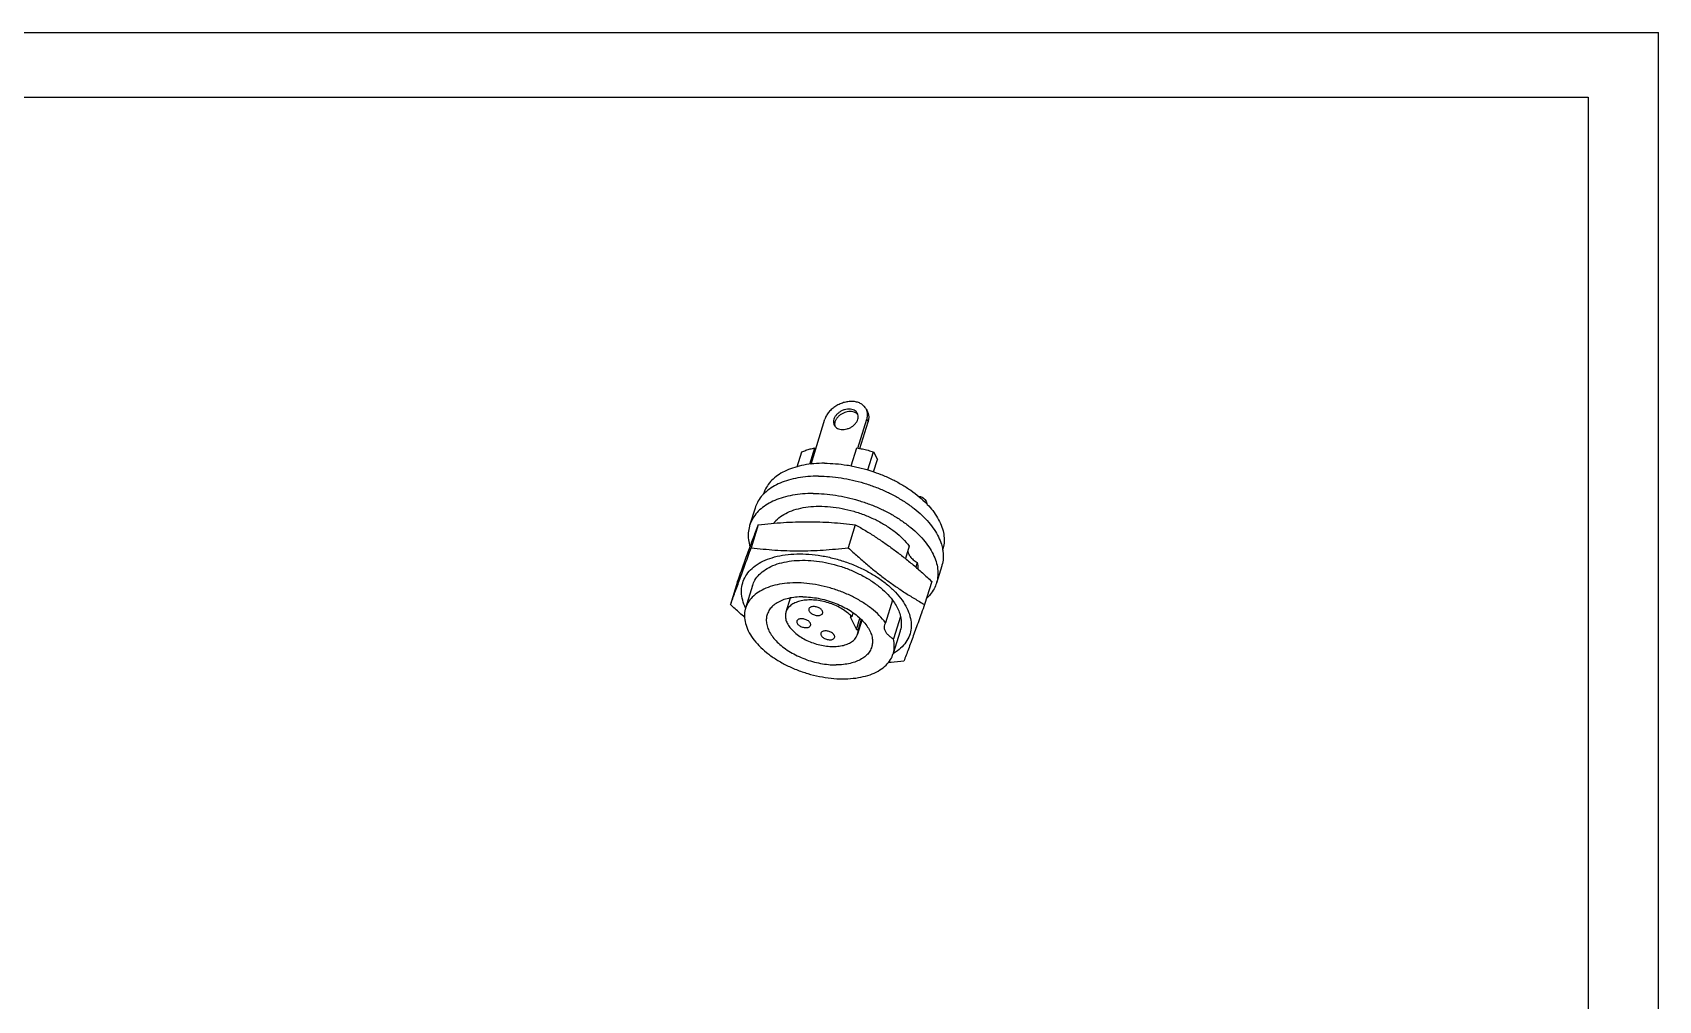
# Model space of a CAD drawing. Extents: x 0 to 420, y 0 to 297.
# Drawn here: x 170.5 to 420, y 148.5 to 297 of the extents above; entities that cross this region are included whole.
import ezdxf

# ---------------------------------------------------------------- set-up
doc = ezdxf.new("R2010")
doc.units = 0
doc.header["$LTSCALE"] = 23.1
doc.layers.get('0').update_dxf_attribs({"linetype": 'CONTINUOUS'})

msp = doc.modelspace()

# ---------------------------------------------------------------- linework, layer by layer
at = {"color": 7, "linetype": 'CONTINUOUS'}
for p, q in [((0, 297), (420, 297)), ((420, 0), (420, 297)), ((17.78, 287.08), (409.21, 287.08)), ((409.21, 287.08), (409.21, 9.23)), ((289.96, 230.79), (292.08, 237.66)), ((297.16, 233.24), (298.53, 237.66)), ((297.44, 233.19), (298.71, 237.29)), ((298.45, 239.2), (298.63, 238.83)), ((298.53, 237.66), (298.71, 237.29)), ((287.86, 230.39), (288.56, 232.66)), ((289.76, 230.76), (290.53, 233.28)), ((290.53, 233.28), (290.65, 233.04)), ((296.13, 230.51), (296.98, 233.28)), ((298.7, 229.89), (299.56, 232.66)), ((299.56, 232.66), (300.14, 231.48)), ((299.56, 229.6), (300.14, 231.48)), ((281.37, 224.05), (280.54, 221.38)), ((281.87, 221.49), (280.78, 217.95)), ((296.76, 221.49), (295.67, 217.95)), ((305.02, 218.2), (304.44, 216.3)), ((306.24, 215.71), (306.02, 214.98)), ((310.03, 215.19), (309.21, 212.53)), ((278.7, 212.79), (277.6, 209.24)), ((280.99, 212.17), (279.92, 208.7)), ((308.48, 212.79), (307.38, 209.24)), ((286.78, 210.24), (286.11, 208.08)), ((302.46, 209.91), (301.39, 206.45)), ((296.21, 207.37), (295.96, 207.37)), ((295.96, 207.37), (296.93, 205.39)), ((296.4, 207.99), (296.21, 207.37)), ((296.93, 205.39), (297.47, 207.14)), ((303.68, 207.42), (302.61, 203.96)), ((296.93, 205.39), (297.18, 205.39)), ((297.77, 206.84), (297.1, 204.68)), ((297.67, 206.95), (297.18, 205.39)), ((301.39, 206.45), (301.22, 206.12)), ((303.64, 205.17), (302.57, 201.71))]:
    msp.add_line(p, q, dxfattribs=at)
for points in [[(306.44, 225.87), (306.46, 225.87), (306.75, 225.82), (307.01, 225.72), (307.24, 225.57), (307.45, 225.36), (307.62, 225.09)], [(307.62, 225.09), (307.73, 224.76), (307.74, 224.67)]]:
    msp.add_lwpolyline(points, dxfattribs=at)
for points, knots in [([(298.45, 239.2), (298.43, 239.22), (298.34, 239.41), (298.1, 239.72), (297.65, 240.06), (297.1, 240.29), (296.47, 240.41), (295.8, 240.4), (295.1, 240.28), (294.42, 240.05), (293.77, 239.71), (293.19, 239.29), (292.7, 238.8), (292.31, 238.25), (292.14, 237.86), (292.08, 237.66)], [0, 0, 0, 0, 0.009797, 0.076918, 0.146902, 0.221484, 0.301385, 0.386362, 0.475402, 0.566961, 0.659197, 0.750189, 0.83816, 0.9217, 1, 1, 1, 1]), ([(293.46, 237.66), (293.42, 237.54), (293.38, 237.29), (293.42, 236.99), (293.48, 236.83), (293.51, 236.78)], [0, 0, 0, 0, 0.422079, 0.817905, 1, 1, 1, 1]), ([(297.1, 238.54), (297.07, 238.6), (296.98, 238.75), (296.75, 238.97), (296.4, 239.14), (296, 239.23), (295.55, 239.23), (295.09, 239.14), (294.65, 238.96), (294.24, 238.71), (293.89, 238.4), (293.62, 238.05), (293.5, 237.79), (293.46, 237.66)], [0, 0, 0, 0, 0.040597, 0.119499, 0.203766, 0.294993, 0.393026, 0.496322, 0.602426, 0.708447, 0.811503, 0.909179, 1, 1, 1, 1]), ([(293.51, 236.78), (293.54, 236.72), (293.63, 236.57), (293.85, 236.35), (294.2, 236.17), (294.61, 236.09), (295.05, 236.09), (295.51, 236.18), (295.96, 236.36), (296.37, 236.61), (296.71, 236.91), (296.98, 237.27), (297.1, 237.53), (297.15, 237.66)], [0, 0, 0, 0, 0.040597, 0.119499, 0.203766, 0.294993, 0.393026, 0.496322, 0.602426, 0.708447, 0.811503, 0.909179, 1, 1, 1, 1]), ([(293.64, 237.29), (293.61, 237.16), (293.57, 236.93), (293.59, 236.7), (293.62, 236.6)], [0, 0, 0, 0, 0.546709, 1, 1, 1, 1]), ([(297.04, 238.48), (297.01, 238.52), (296.87, 238.63), (296.59, 238.77), (296.18, 238.86), (295.74, 238.85), (295.28, 238.76), (294.83, 238.59), (294.42, 238.34), (294.08, 238.03), (293.81, 237.68), (293.68, 237.42), (293.64, 237.29)], [0, 0, 0, 0, 0.034827, 0.127197, 0.227197, 0.334657, 0.447886, 0.564194, 0.68041, 0.793376, 0.900446, 1, 1, 1, 1]), ([(297.15, 237.66), (297.18, 237.78), (297.23, 238.03), (297.19, 238.33), (297.12, 238.49), (297.1, 238.54)], [0, 0, 0, 0, 0.422079, 0.817905, 1, 1, 1, 1]), ([(298.53, 237.66), (298.58, 237.84), (298.66, 238.22), (298.63, 238.6), (298.59, 238.77)], [0, 0, 0, 0, 0.51472, 1, 1, 1, 1]), ([(298.63, 238.83), (298.69, 238.69), (298.8, 238.37), (298.84, 237.84), (298.77, 237.47), (298.71, 237.29)], [0, 0, 0, 0, 0.28618, 0.632582, 1, 1, 1, 1]), ([(288.56, 232.66), (288.76, 232.75), (289.18, 232.91), (289.84, 233.12), (290.3, 233.23), (290.53, 233.28)], [0, 0, 0, 0, 0.320773, 0.65416, 1, 1, 1, 1]), ([(296.98, 233.28), (297.27, 233.23), (297.85, 233.11), (298.71, 232.91), (299.27, 232.75), (299.56, 232.66)], [0, 0, 0, 0, 0.331362, 0.665047, 1, 1, 1, 1]), ([(292.03, 230.92), (291.49, 230.92), (290.43, 230.88), (288.9, 230.67), (287.48, 230.33), (286.2, 229.85), (285.08, 229.25), (284.14, 228.54), (283.39, 227.71), (282.92, 226.92), (282.72, 226.41), (282.67, 226.22)], [0, 0, 0, 0, 0.145874, 0.2844, 0.414737, 0.536441, 0.649574, 0.754815, 0.853558, 0.947927, 1, 1, 1, 1]), ([(292.03, 230.92), (292.6, 230.92), (293.75, 230.87), (295.19, 230.69), (296.05, 230.54), (296.34, 230.48)], [0, 0, 0, 0, 0.391344, 0.795073, 1, 1, 1, 1]), ([(296.34, 230.48), (296.64, 230.42), (297.52, 230.23), (298.49, 229.97), (299.17, 229.75), (299.27, 229.72)], [0, 0, 0, 0, 0.297696, 0.895759, 1, 1, 1, 1]), ([(299.27, 229.72), (299.74, 229.56), (300.77, 229.19), (302.3, 228.52), (303.84, 227.7), (305.26, 226.8), (306.55, 225.82), (307.37, 225.06), (307.76, 224.65), (307.8, 224.61)], [0, 0, 0, 0, 0.148367, 0.326065, 0.499917, 0.668218, 0.829456, 0.982389, 1, 1, 1, 1]), ([(291.12, 228.94), (290.58, 228.94), (289.52, 228.9), (287.97, 228.7), (286.54, 228.37), (285.24, 227.91), (284.09, 227.33), (283.26, 226.74), (282.82, 226.34), (282.68, 226.2)], [0, 0, 0, 0, 0.179717, 0.350783, 0.512215, 0.663462, 0.804506, 0.935991, 1, 1, 1, 1]), ([(291.12, 228.94), (291.69, 228.94), (292.84, 228.9), (294.58, 228.69), (296.33, 228.36), (298.07, 227.89), (299.78, 227.31), (301.43, 226.62), (303, 225.83), (304.46, 224.95), (305.8, 223.99), (306.99, 222.96), (308.02, 221.89), (308.87, 220.78), (309.53, 219.66), (309.95, 218.63), (310.11, 217.98), (310.16, 217.71)], [0, 0, 0, 0, 0.072228, 0.146681, 0.222682, 0.299504, 0.376399, 0.452615, 0.52742, 0.600125, 0.670108, 0.736838, 0.79991, 0.859075, 0.914284, 0.965731, 1, 1, 1, 1]), ([(290.3, 226.28), (289.76, 226.28), (288.69, 226.24), (287.15, 226.04), (285.72, 225.71), (284.42, 225.25), (283.27, 224.67), (282.29, 223.98), (281.48, 223.17), (280.9, 222.31), (280.64, 221.68), (280.54, 221.38)], [0, 0, 0, 0, 0.140386, 0.274013, 0.400116, 0.518261, 0.628438, 0.731146, 0.827486, 0.919188, 1, 1, 1, 1]), ([(282.68, 226.2), (282.56, 226.07), (282.2, 225.68), (281.72, 224.97), (281.46, 224.35), (281.37, 224.05)], [0, 0, 0, 0, 0.211735, 0.630748, 1, 1, 1, 1]), ([(290.3, 226.28), (290.87, 226.28), (292.02, 226.23), (293.75, 226.03), (295.51, 225.69), (297.25, 225.23), (298.96, 224.65), (300.61, 223.96), (302.18, 223.17), (303.64, 222.28), (304.98, 221.32), (306.17, 220.3), (307.2, 219.23), (308.05, 218.12), (308.71, 217), (309.17, 215.87), (309.42, 214.75), (309.45, 213.66), (309.33, 212.92), (309.22, 212.56), (309.21, 212.53)], [0, 0, 0, 0, 0.065181, 0.132371, 0.200957, 0.270284, 0.339678, 0.408458, 0.475965, 0.541577, 0.604732, 0.664952, 0.72187, 0.775263, 0.825086, 0.871514, 0.914985, 0.956218, 0.99619, 1, 1, 1, 1]), ([(307.8, 224.61), (308.1, 224.3), (308.67, 223.64), (309.4, 222.57), (309.96, 221.45), (310.31, 220.32), (310.43, 219.22), (310.35, 218.35), (310.23, 217.86), (310.18, 217.72)], [0, 0, 0, 0, 0.166039, 0.342596, 0.506678, 0.659403, 0.802943, 0.940529, 1, 1, 1, 1]), ([(284.23, 221.74), (284.34, 221.88), (284.72, 222.32), (285.52, 222.95), (286.69, 223.55), (288.05, 223.99), (289.57, 224.26), (291.22, 224.35), (292.95, 224.27), (294.74, 224), (296.52, 223.57), (298.27, 222.98), (299.93, 222.25), (301.48, 221.39), (302.86, 220.42), (304.05, 219.37), (304.73, 218.59), (305.02, 218.2)], [0, 0, 0, 0, 0.023062, 0.074252, 0.130241, 0.191503, 0.257953, 0.329071, 0.404018, 0.481733, 0.561006, 0.640548, 0.719058, 0.795287, 0.8681, 0.936559, 1, 1, 1, 1]), ([(278.7, 212.79), (278.85, 213.23), (279.15, 214.07), (279.59, 215.3), (280.02, 216.47), (280.42, 217.58), (280.8, 218.63), (281.17, 219.62), (281.53, 220.57), (281.76, 221.19), (281.87, 221.49)], [0, 0, 0, 0, 0.149185, 0.289553, 0.423482, 0.55134, 0.672384, 0.786376, 0.894624, 1, 1, 1, 1]), ([(280.54, 221.38), (280.53, 221.35), (280.43, 220.99), (280.3, 220.25), (280.33, 219.17), (280.5, 218.45), (280.61, 218.09)], [0, 0, 0, 0, 0.029735, 0.341741, 0.66358, 1, 1, 1, 1]), ([(281.87, 221.49), (282.52, 221.57), (283.81, 221.69), (285.72, 221.84), (287.59, 221.93), (289.45, 221.96), (291.3, 221.93), (293.12, 221.84), (294.94, 221.69), (296.15, 221.57), (296.76, 221.49)], [0, 0, 0, 0, 0.131648, 0.258983, 0.384622, 0.509424, 0.632975, 0.754956, 0.876372, 1, 1, 1, 1]), ([(296.76, 221.49), (297.28, 221.2), (298.31, 220.59), (299.82, 219.65), (301.31, 218.65), (302.77, 217.6), (304.22, 216.49), (305.65, 215.32), (307.07, 214.08), (308.01, 213.23), (308.48, 212.79)], [0, 0, 0, 0, 0.123063, 0.244092, 0.365804, 0.48926, 0.614151, 0.740057, 0.867779, 1, 1, 1, 1]), ([(277.6, 209.24), (277.72, 209.55), (277.95, 210.17), (278.3, 211.11), (278.67, 212.11), (279.06, 213.16), (279.46, 214.27), (279.88, 215.44), (280.32, 216.67), (280.62, 217.51), (280.78, 217.95)], [0, 0, 0, 0, 0.1054, 0.213696, 0.327697, 0.448747, 0.576609, 0.710536, 0.850848, 1, 1, 1, 1]), ([(280.78, 217.95), (281.39, 217.87), (282.6, 217.75), (284.42, 217.6), (286.25, 217.51), (288.09, 217.48), (289.95, 217.51), (291.83, 217.6), (293.73, 217.75), (295.02, 217.87), (295.67, 217.95)], [0, 0, 0, 0, 0.123656, 0.245123, 0.36711, 0.490663, 0.615465, 0.741099, 0.868381, 1, 1, 1, 1]), ([(295.67, 217.95), (296.14, 217.51), (297.08, 216.65), (298.5, 215.42), (299.93, 214.25), (301.37, 213.14), (302.84, 212.08), (304.32, 211.09), (305.84, 210.15), (306.86, 209.54), (307.38, 209.24)], [0, 0, 0, 0, 0.132251, 0.260026, 0.385936, 0.510828, 0.634281, 0.755986, 0.876964, 1, 1, 1, 1]), ([(304.81, 217.52), (304.81, 217.45), (304.83, 217.3), (304.9, 217.07), (305.03, 216.82), (305.19, 216.58), (305.4, 216.34), (305.65, 216.12), (305.93, 215.9), (306.14, 215.77), (306.24, 215.71)], [0, 0, 0, 0, 0.082075, 0.188301, 0.302352, 0.425372, 0.557131, 0.697556, 0.845506, 1, 1, 1, 1]), ([(310.16, 217.71), (310.18, 217.6), (310.25, 217.14), (310.28, 216.32), (310.15, 215.59), (310.04, 215.22), (310.03, 215.19)], [0, 0, 0, 0, 0.128593, 0.551229, 0.960952, 1, 1, 1, 1]), ([(279.93, 208.73), (279.74, 209.11), (279.44, 209.89), (279.25, 211.1), (279.35, 212.29), (279.76, 213.4), (280.45, 214.39), (281.41, 215.25), (282.61, 215.95), (284.02, 216.48), (285.61, 216.84), (287.34, 217.02), (289.18, 217.02), (291.1, 216.83), (293.03, 216.46), (294.96, 215.92), (296.82, 215.22), (298.59, 214.38), (300.21, 213.41), (301.67, 212.34), (302.92, 211.18), (303.93, 209.97), (304.46, 209.1), (304.68, 208.67)], [0, 0, 0, 0, 0.037559, 0.07408, 0.108695, 0.142833, 0.178024, 0.215585, 0.256417, 0.300969, 0.349296, 0.401141, 0.456014, 0.513249, 0.572062, 0.631594, 0.690955, 0.749262, 0.805678, 0.859461, 0.910005, 0.9569, 1, 1, 1, 1]), ([(280.99, 212.17), (281.08, 212.45), (281.35, 213.06), (282.01, 213.91), (282.96, 214.66), (284.13, 215.27), (285.49, 215.7), (287.01, 215.97), (288.66, 216.06), (290.39, 215.98), (292.18, 215.72), (293.96, 215.28), (295.71, 214.7), (297.37, 213.96), (298.91, 213.1), (300.3, 212.13), (301.49, 211.08), (302.17, 210.31), (302.46, 209.91)], [0, 0, 0, 0, 0.03599, 0.080725, 0.128895, 0.181582, 0.239231, 0.30176, 0.368682, 0.439206, 0.512335, 0.586928, 0.661775, 0.73565, 0.807376, 0.87589, 0.940306, 1, 1, 1, 1]), ([(301.39, 206.45), (301.1, 206.84), (300.42, 207.62), (299.23, 208.67), (297.84, 209.64), (296.3, 210.5), (294.64, 211.23), (292.89, 211.82), (291.11, 212.25), (289.32, 212.52), (287.59, 212.6), (285.94, 212.51), (284.42, 212.24), (283.05, 211.8), (281.89, 211.2), (280.94, 210.45), (280.28, 209.6), (280.01, 208.99), (279.92, 208.7)], [0, 0, 0, 0, 0.059699, 0.12412, 0.192638, 0.26437, 0.338249, 0.4131, 0.487697, 0.560828, 0.631355, 0.698277, 0.760807, 0.818456, 0.871143, 0.919313, 0.964049, 1, 1, 1, 1]), ([(309.21, 212.53), (309.11, 212.23), (308.85, 211.61), (308.32, 210.82), (307.89, 210.36), (307.69, 210.18)], [0, 0, 0, 0, 0.332659, 0.710149, 1, 1, 1, 1]), ([(288.68, 210.43), (288.31, 210.43), (287.58, 210.39), (286.54, 210.22), (285.6, 209.94), (284.78, 209.55), (284.1, 209.07), (283.58, 208.49), (283.33, 208), (283.23, 207.73), (283.22, 207.69)], [0, 0, 0, 0, 0.172906, 0.335141, 0.485464, 0.623517, 0.750085, 0.867342, 0.978919, 1, 1, 1, 1]), ([(296.21, 207.37), (296, 207.6), (295.54, 208.02), (294.75, 208.57), (293.86, 209.05), (292.89, 209.44), (291.88, 209.73), (290.86, 209.91), (289.86, 209.97), (288.92, 209.92), (288.07, 209.74), (287.33, 209.45), (286.74, 209.05), (286.33, 208.59), (286.16, 208.24), (286.11, 208.08)], [0, 0, 0, 0, 0.078273, 0.162604, 0.251487, 0.343058, 0.435266, 0.526014, 0.613308, 0.695404, 0.770985, 0.839374, 0.900793, 0.956653, 1, 1, 1, 1]), ([(288.68, 210.43), (289.08, 210.43), (289.88, 210.39), (291.09, 210.21), (292.3, 209.93), (293.49, 209.54), (294.63, 209.05), (295.69, 208.49), (296.66, 207.84), (297.51, 207.15), (298.22, 206.4), (298.78, 205.63), (299.17, 204.85), (299.38, 204.07), (299.41, 203.35), (299.33, 202.91), (299.27, 202.73)], [0, 0, 0, 0, 0.081027, 0.164916, 0.250471, 0.336425, 0.421489, 0.504416, 0.584058, 0.659432, 0.729796, 0.794733, 0.854266, 0.90897, 0.960069, 1, 1, 1, 1]), ([(302.46, 209.91), (302.66, 209.65), (303.01, 209.11), (303.43, 208.28), (303.62, 207.71), (303.68, 207.42)], [0, 0, 0, 0, 0.355429, 0.688165, 1, 1, 1, 1]), ([(279.77, 207.3), (279.52, 207.51), (278.79, 208.15), (278.08, 208.81), (277.6, 209.24)], [0, 0, 0, 0, 0.334934, 1, 1, 1, 1]), ([(279.88, 208.54), (279.78, 208.19), (279.7, 207.45), (279.87, 206.31), (280.31, 205.15), (281.02, 204), (281.98, 202.89), (283.15, 201.83), (284.52, 200.85), (286.06, 199.98), (287.71, 199.23), (289.45, 198.63), (291.24, 198.19), (293.02, 197.91), (294.76, 197.81), (296.42, 197.89), (297.95, 198.14), (299.33, 198.56), (300.51, 199.15), (301.48, 199.89), (302.18, 200.75), (302.47, 201.39), (302.57, 201.71)], [0, 0, 0, 0, 0.036202, 0.074368, 0.115761, 0.161103, 0.21061, 0.26409, 0.321044, 0.380749, 0.442323, 0.504792, 0.567133, 0.628332, 0.687431, 0.743566, 0.796087, 0.844559, 0.888877, 0.929372, 0.966907, 1, 1, 1, 1]), ([(283.22, 207.69), (283.16, 207.5), (283.08, 207.06), (283.11, 206.34), (283.32, 205.56), (283.71, 204.78), (284.27, 204.01), (284.98, 203.27), (285.83, 202.57), (286.8, 201.93), (287.86, 201.36), (289, 200.87), (290.19, 200.48), (291.4, 200.2), (292.61, 200.03), (293.41, 199.98), (293.81, 199.98)], [0, 0, 0, 0, 0.039931, 0.09103, 0.145734, 0.205267, 0.270204, 0.340568, 0.415942, 0.495584, 0.578511, 0.663575, 0.749529, 0.835084, 0.918973, 1, 1, 1, 1]), ([(286.11, 208.08), (286.1, 208.04), (286.04, 207.81), (286, 207.34), (286.15, 206.68), (286.49, 206.01), (287, 205.37), (287.65, 204.76), (288.44, 204.2), (289.33, 203.72), (290.3, 203.33), (291.31, 203.03), (292.33, 202.85), (293.33, 202.79), (294.27, 202.84), (295.12, 203.01), (295.86, 203.3), (296.46, 203.69), (296.88, 204.16), (297.05, 204.52), (297.1, 204.68)], [0, 0, 0, 0, 0.007674, 0.050336, 0.096168, 0.146952, 0.20344, 0.265519, 0.332441, 0.403018, 0.475775, 0.549084, 0.621277, 0.690764, 0.756126, 0.816342, 0.870853, 0.919811, 0.964305, 1, 1, 1, 1]), ([(289.64, 208.57), (289.63, 208.52), (289.62, 208.41), (289.65, 208.3), (289.68, 208.25)], [0, 0, 0, 0, 0.445609, 1, 1, 1, 1]), ([(291.71, 208.25), (291.67, 208.31), (291.58, 208.44), (291.4, 208.6), (291.17, 208.74), (290.91, 208.84), (290.64, 208.91), (290.37, 208.94), (290.12, 208.92), (289.9, 208.85), (289.74, 208.74), (289.66, 208.64), (289.64, 208.58), (289.64, 208.57)], [0, 0, 0, 0, 0.088426, 0.189673, 0.301149, 0.418468, 0.53638, 0.649554, 0.753342, 0.844666, 0.923178, 0.992656, 1, 1, 1, 1]), ([(289.68, 208.25), (289.71, 208.18), (289.8, 208.05), (289.99, 207.89), (290.21, 207.75), (290.48, 207.65), (290.75, 207.58), (291.02, 207.55), (291.27, 207.57), (291.48, 207.64), (291.65, 207.75), (291.72, 207.86), (291.74, 207.91), (291.74, 207.92)], [0, 0, 0, 0, 0.088426, 0.189673, 0.301149, 0.418468, 0.53638, 0.649554, 0.753342, 0.844666, 0.923178, 0.992656, 1, 1, 1, 1]), ([(291.74, 207.92), (291.76, 207.97), (291.77, 208.08), (291.73, 208.19), (291.71, 208.25)], [0, 0, 0, 0, 0.445609, 1, 1, 1, 1]), ([(304.68, 208.67), (304.87, 208.27), (305.18, 207.47), (305.38, 206.23), (305.28, 205.04), (304.87, 203.93), (304.18, 202.94), (303.38, 202.23), (302.81, 201.86), (302.6, 201.74)], [0, 0, 0, 0, 0.164906, 0.317373, 0.461878, 0.604394, 0.751309, 0.908115, 1, 1, 1, 1]), ([(303.68, 207.42), (303.77, 207.06), (303.86, 206.33), (303.75, 205.57), (303.65, 205.2), (303.64, 205.17)], [0, 0, 0, 0, 0.493384, 0.962931, 1, 1, 1, 1]), ([(307.38, 209.24), (307.23, 208.81), (306.93, 207.97), (306.49, 206.74), (306.07, 205.57), (305.66, 204.46), (305.28, 203.41), (304.91, 202.41), (304.56, 201.46), (304.32, 200.85), (304.21, 200.54)], [0, 0, 0, 0, 0.149185, 0.289553, 0.423482, 0.55134, 0.672384, 0.786376, 0.894624, 1, 1, 1, 1]), ([(287.79, 206.71), (287.78, 206.66), (287.77, 206.54), (287.83, 206.37), (287.95, 206.19), (288.14, 206.03), (288.37, 205.89), (288.63, 205.78), (288.9, 205.71), (289.09, 205.7), (289.18, 205.7)], [0, 0, 0, 0, 0.077696, 0.174356, 0.286753, 0.415448, 0.557145, 0.706268, 0.856146, 1, 1, 1, 1]), ([(288.51, 207.06), (288.43, 207.06), (288.27, 207.05), (288.05, 206.99), (287.89, 206.88), (287.82, 206.77), (287.8, 206.71), (287.79, 206.71)], [0, 0, 0, 0, 0.296162, 0.556756, 0.780792, 0.979051, 1, 1, 1, 1]), ([(289.9, 206.06), (289.91, 206.1), (289.92, 206.22), (289.86, 206.39), (289.74, 206.57), (289.55, 206.73), (289.32, 206.87), (289.06, 206.98), (288.79, 207.05), (288.6, 207.06), (288.51, 207.06)], [0, 0, 0, 0, 0.077696, 0.174356, 0.286753, 0.415448, 0.557145, 0.706268, 0.856146, 1, 1, 1, 1]), ([(289.18, 205.7), (289.26, 205.7), (289.42, 205.71), (289.64, 205.77), (289.8, 205.88), (289.87, 205.99), (289.89, 206.05), (289.9, 206.06)], [0, 0, 0, 0, 0.296162, 0.556756, 0.780792, 0.979051, 1, 1, 1, 1]), ([(291.47, 204.84), (291.46, 204.79), (291.45, 204.68), (291.48, 204.57), (291.51, 204.52)], [0, 0, 0, 0, 0.445609, 1, 1, 1, 1]), ([(293.54, 204.52), (293.5, 204.58), (293.41, 204.71), (293.23, 204.87), (293, 205.01), (292.74, 205.11), (292.47, 205.18), (292.2, 205.21), (291.95, 205.19), (291.73, 205.12), (291.57, 205.01), (291.49, 204.91), (291.47, 204.85), (291.47, 204.84)], [0, 0, 0, 0, 0.088426, 0.189673, 0.301149, 0.418468, 0.53638, 0.649554, 0.753342, 0.844666, 0.923178, 0.992656, 1, 1, 1, 1]), ([(297.1, 204.68), (297.11, 204.71), (297.18, 204.94), (297.2, 205.18), (297.18, 205.39)], [0, 0, 0, 0, 0.131548, 1, 1, 1, 1]), ([(301.22, 206.12), (301.19, 206.01), (301.16, 205.76), (301.24, 205.38), (301.44, 204.99), (301.74, 204.61), (302.14, 204.26), (302.45, 204.06), (302.61, 203.96)], [0, 0, 0, 0, 0.126972, 0.266708, 0.422725, 0.597754, 0.791179, 1, 1, 1, 1]), ([(291.51, 204.52), (291.54, 204.45), (291.63, 204.32), (291.82, 204.16), (292.05, 204.02), (292.31, 203.92), (292.58, 203.85), (292.85, 203.82), (293.1, 203.84), (293.31, 203.91), (293.48, 204.02), (293.55, 204.13), (293.57, 204.18), (293.57, 204.19)], [0, 0, 0, 0, 0.088426, 0.189673, 0.301149, 0.418468, 0.53638, 0.649554, 0.753342, 0.844666, 0.923178, 0.992656, 1, 1, 1, 1]), ([(293.57, 204.19), (293.59, 204.24), (293.6, 204.35), (293.56, 204.46), (293.54, 204.52)], [0, 0, 0, 0, 0.445609, 1, 1, 1, 1]), ([(299.27, 202.73), (299.26, 202.68), (299.16, 202.41), (298.91, 201.92), (298.39, 201.34), (297.71, 200.86), (296.89, 200.47), (295.95, 200.19), (294.91, 200.02), (294.18, 199.98), (293.81, 199.98)], [0, 0, 0, 0, 0.021081, 0.132658, 0.249915, 0.376483, 0.514536, 0.664859, 0.827094, 1, 1, 1, 1]), ([(302.57, 201.71), (302.58, 201.73), (302.69, 202.1), (302.79, 202.86), (302.7, 203.6), (302.61, 203.96)], [0, 0, 0, 0, 0.037243, 0.506725, 1, 1, 1, 1]), ([(304.21, 200.54), (303.56, 200.47), (302.74, 200.39), (301.92, 200.32), (301.76, 200.31)], [0, 0, 0, 0, 0.798801, 1, 1, 1, 1])]:
    msp.add_open_spline(points, degree=3, knots=knots, dxfattribs=at)
for points in [[(297.17, 238.35), (297.13, 238.4), (297.09, 238.44), (297.04, 238.48)], [(298.58, 238.81), (298.55, 238.95), (298.51, 239.08), (298.45, 239.2)], [(298.59, 238.77), (298.59, 238.79), (298.59, 238.8), (298.58, 238.81)], [(306.24, 215.71), (306.32, 215.38), (306.37, 215.03), (306.37, 214.69)], [(279.92, 208.68), (279.9, 208.63), (279.89, 208.58), (279.88, 208.54)], [(279.92, 208.7), (279.92, 208.7), (279.92, 208.69), (279.92, 208.68)], [(302.6, 201.74), (302.59, 201.73), (302.57, 201.72), (302.56, 201.72)]]:
    msp.add_open_spline(points, degree=3, dxfattribs=at)

doc.saveas('drawing.dxf')
